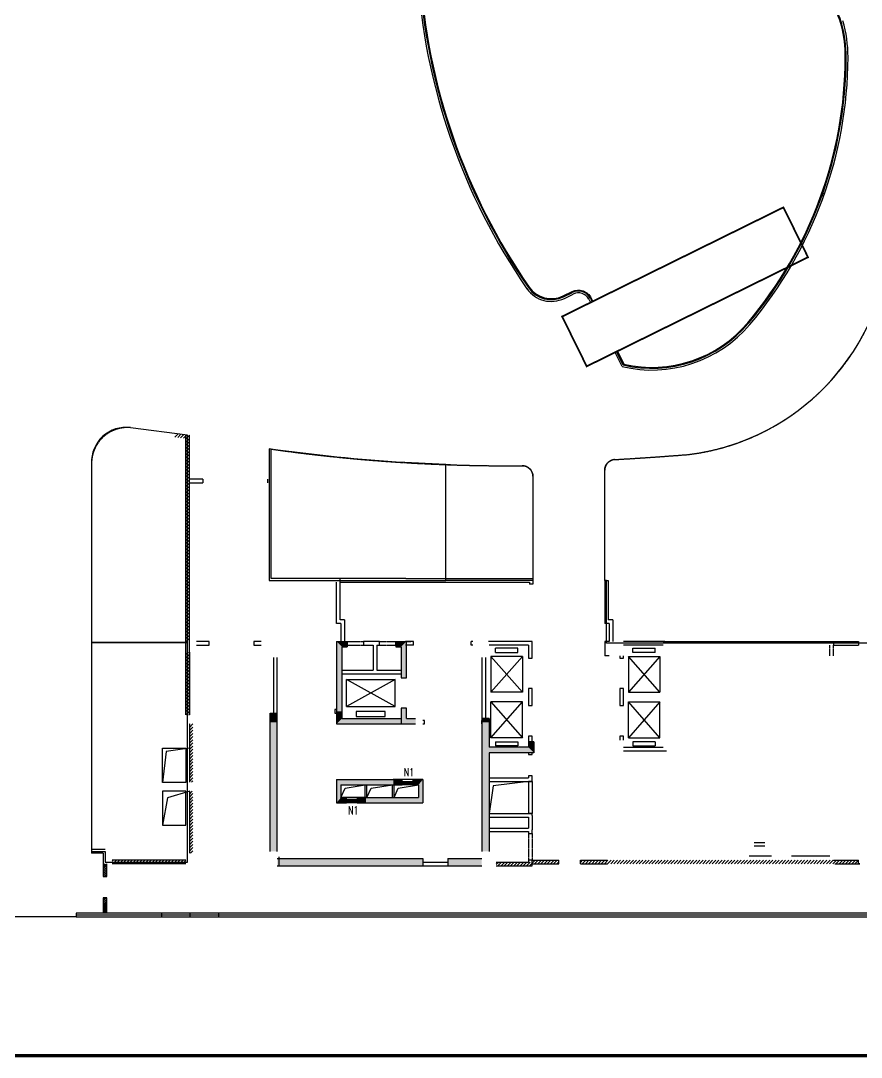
# Model space of a CAD drawing. Header units: inches. Extents: x 150046 to 186384, y -166880 to -113425.
# Drawn here: x 182298 to 183423, y -166034 to -164647 of the extents above; entities that cross this region are included whole.
import ezdxf

# ---------------------------------------------------------------- set-up
doc = ezdxf.new("R2010")
doc.units = ezdxf.units.IN
doc.header["$MEASUREMENT"] = 0
doc.linetypes.add('DASH', pattern=[0.35, 0.25, -0.1])
doc.linetypes.add('DOTE', pattern=[2.42, 2, -0.2, 0.02, -0.2])
doc.layers.add('MOS-门窗编号', color=7, linetype='Continuous')
doc.styles.add('_TCH_WINDOW', font='SIMPLEX', dxfattribs={"height": 3.5, "bigfont": 'GBCBIG'})
pattern_1 = [(45, (165565.0035, -160455.3193), (-2.1213212, 2.1213212), [])]
pattern_2 = [(45, (165569.8035, -160455.3193), (-2.1213212, 2.1213212), [])]
pattern_3 = [(45, (165454.6035, -160456.3275), (-1.12854242, 1.12854242), [])]

# ---------------------------------------------------------------- blocks, each defined once
blk = doc.blocks.new('$WINLIB2D$00000039')
at = {"color": 0}
for p, q in [((0.5, 0.5), (-0.5, 0.5)), ((-0.5, 0.167), (0.5, 0.167)), ((-0.452, -0.167), (-0.5, 0.084)), ((-0.384, -0.167), (-0.448, 0.167)), ((-0.316, -0.167), (-0.38, 0.167)), ((-0.248, -0.167), (-0.312, 0.167)), ((-0.18, -0.167), (-0.244, 0.167)), ((-0.112, -0.167), (-0.176, 0.167)), ((-0.044, -0.167), (-0.108, 0.167)), ((0.024, -0.167), (-0.04, 0.167)), ((0.092, -0.167), (0.028, 0.167)), ((0.16, -0.167), (0.096, 0.167)), ((0.228, -0.167), (0.164, 0.167)), ((0.296, -0.167), (0.232, 0.167)), ((0.364, -0.167), (0.3, 0.167)), ((0.432, -0.167), (0.368, 0.167)), ((0.5, -0.167), (0.436, 0.167)), ((-0.5, -0.167), (0.5, -0.167)), ((0.5, -0.5), (-0.5, -0.5))]:
    blk.add_line(p, q, dxfattribs=at)

msp = doc.modelspace()

# ---------------------------------------------------------------- hatches: boundary and pattern name
h = msp.add_hatch()
h.set_pattern_fill('普通砖', color=256, scale=1.2, style=0)
h.set_pattern_definition(pattern_1)
h.paths.add_polyline_path([(182519, -165201.3), (182504.6, -165199.5), (182504.1, -165204.2), (182519, -165206.1)])
h = msp.add_hatch()
h.set_pattern_fill('普通砖', color=256, scale=1.2, style=0)
h.set_pattern_definition(pattern_1)
h.paths.add_polyline_path([(182523.8, -165201.9), (182519, -165201.3), (182519, -165477.7), (182523.8, -165477.7)])
h = msp.add_hatch()
h.set_pattern_fill('普通砖', color=256, scale=1.2, style=0)
h.set_pattern_definition(pattern_1)
h.paths.add_polyline_path([(182519, -165576.1), (182523.8, -165576.1), (182523.8, -165492.1), (182519, -165492.1), (182519, -165484.9), (182519, -165484.9)])
for points in [[(182727.8, -165484.9), (182720.6, -165477.7), (182720.6, -165518.5), (182727.8, -165518.5)], [(182720.6, -165477.7), (182727.8, -165484.9), (182735, -165484.9), (182735, -165477.7)], [(182799.8, -165484.9), (182807, -165484.9), (182814.2, -165477.7), (182799.8, -165477.7)], [(182807, -165484.9), (182807, -165526.3), (182814.2, -165526.3), (182814.2, -165477.7)], [(182727.8, -165518.5), (182720.6, -165518.5), (182720.6, -165571.3), (182727.8, -165571.3)], [(182631.8, -165585.7), (182641.4, -165585.7), (182641.4, -165573.7), (182631.8, -165573.7)], [(182727.8, -165571.3), (182720.6, -165571.3), (182720.6, -165588.1), (182727.8, -165580.9)], [(182814.2, -165580.9), (182814.2, -165567.1), (182807, -165567.1), (182807, -165588.1)], [(182631.8, -165758.5), (182641.4, -165758.5), (182641.4, -165585.7), (182631.8, -165585.7)], [(182727.8, -165580.9), (182720.6, -165588.1), (182807, -165588.1), (182807, -165580.9)], [(182826.5, -165588.1), (182826.5, -165580.9), (182814.2, -165580.9), (182807, -165588.1)], [(182915, -165580.9), (182915, -165585.7), (182924.6, -165585.7), (182924.6, -165580.9)], [(182924.6, -165585.7), (182915, -165585.7), (182915, -165621.7), (182921.4, -165622.5), (182924.6, -165619.3)], [(182977.4, -165612.1), (182977.4, -165619.3), (182984.6, -165626.5), (182984.6, -165612.1)], [(182921.4, -165622.5), (182915, -165621.7), (182915, -165662.5), (182924.6, -165662.5), (182924.6, -165626.5)], [(182984.6, -165626.5), (182977.4, -165619.3), (182924.6, -165619.3), (182921.4, -165622.5), (182924.6, -165626.5)], [(182726.6, -165669.7), (182720.6, -165662.5), (182720.6, -165693.7), (182726.6, -165686.5)], [(182720.6, -165662.5), (182726.6, -165669.7), (182760.2, -165669.7), (182760.2, -165662.5)], [(182760.2, -165662.5), (182760.2, -165669.7), (182796.5, -165669.7), (182796.5, -165662.5)], [(182796.5, -165669.7), (182808.5, -165669.7), (182808.5, -165662.5), (182796.5, -165662.5)], [(182836.1, -165662.5), (182822.9, -165662.5), (182822.9, -165669.7), (182830.1, -165669.7)], [(182836.1, -165662.5), (182830.1, -165669.7), (182830.1, -165686.5), (182836.1, -165693.7)], [(182924.6, -165662.5), (182915, -165662.5), (182915, -165710.5), (182924.6, -165710.5)], [(182720.6, -165693.7), (182733.8, -165693.7), (182733.8, -165686.5), (182726.6, -165686.5)], [(182760.2, -165686.5), (182748.2, -165686.5), (182748.2, -165693.7), (182760.2, -165693.7)], [(182760.2, -165686.5), (182760.2, -165693.7), (182796.5, -165693.7), (182796.5, -165686.5)], [(182796.5, -165686.5), (182796.5, -165693.7), (182836.1, -165693.7), (182830.1, -165686.5)], [(182924.6, -165710.5), (182915, -165710.5), (182915, -165729.7), (182924.6, -165729.7)], [(182915, -165768.1), (182915, -165758.5), (182924.6, -165758.5), (182924.6, -165729.7), (182915, -165729.7), (182915, -165768.1)], [(182641.4, -165768.1), (182641.4, -165777.7), (182631.8, -165777.7), (182631.8, -165777.7), (182836.1, -165777.7), (182836.1, -165768.1)], [(182924.6, -165777.7), (182915, -165777.7), (182915, -165768.1), (182915, -165768.1), (182869.4, -165768.1), (182869.4, -165777.7), (182924.6, -165777.7)], [(182631.8, -165777.7), (182631.8, -165777.7), (182631.8, -165777.7)], [(182924.6, -165777.7), (182924.6, -165777.7), (182924.6, -165777.7)]]:
    msp.add_hatch(color=256).paths.add_polyline_path(points)
h = msp.add_hatch()
h.set_pattern_fill('普通砖', color=256, scale=1.2, style=0)
h.set_pattern_definition(pattern_2)
h.paths.add_polyline_path([(182523.8, -165666.1), (182528.6, -165666.1), (182528.6, -165588.1), (182523.8, -165588.1)])
h = msp.add_hatch()
h.set_pattern_fill('普通砖', color=256, scale=1.2, style=0)
h.set_pattern_definition(pattern_2)
h.paths.add_polyline_path([(182523.8, -165760.9), (182528.6, -165760.9), (182528.6, -165678.1), (182523.8, -165678.1)])
h = msp.add_hatch()
h.set_pattern_fill('普通砖', color=256, scale=1.2, style=0)
h.set_pattern_definition(pattern_3)
h.paths.add_polyline_path([(182413.4, -165775.3), (182408.6, -165775.3), (182408.6, -165792.1), (182413.4, -165792.1)])
h = msp.add_hatch()
h.set_pattern_fill('普通砖', color=256, scale=1.2, style=0)
h.set_pattern_definition(pattern_1)
h.paths.add_polyline_path([(182420.6, -165770.4), (182519, -165770.4), (182519, -165775.3), (182420.6, -165775.3)])
h = msp.add_hatch()
h.set_pattern_fill('普通砖', color=256, scale=1.2, style=0)
h.set_pattern_definition(pattern_1)
h.paths.add_polyline_path([(182982.2, -165777.7), (182934.2, -165777.7), (182934.2, -165772.9), (182982.2, -165772.9)])
h = msp.add_hatch()
h.set_pattern_fill('普通砖', color=256, scale=1.2, style=0)
h.set_pattern_definition(pattern_1)
h.paths.add_polyline_path([(183018.2, -165770.5), (182982.2, -165770.5), (182982.2, -165775.3), (183018.2, -165775.3)])
h = msp.add_hatch()
h.set_pattern_fill('普通砖', color=256, scale=1.2, style=0)
h.set_pattern_definition(pattern_1)
h.paths.add_polyline_path([(183419, -165770.5), (183047, -165770.5), (183047, -165775.3), (183419, -165775.3)])
h = msp.add_hatch()
h.set_pattern_fill('普通砖', color=256, scale=1.2, style=0)
h.set_pattern_definition(pattern_3)
h.paths.add_polyline_path([(182413.4, -165840.1), (182413.4, -165820.9), (182408.6, -165820.9), (182408.6, -165840.1)])

# ---------------------------------------------------------------- linework, layer by layer
for p, q in [((183024.3, -165016.6), (183036.2, -165010.7)), ((183025.4, -165018.7), (183037.2, -165012.9)), ((183060.3, -165018.9), (183062.4, -165023.2)), ((183058.1, -165020), (183060.3, -165024.3)), ((183055.3, -165109.7), (183022.4, -165043)), ((183022.4, -165043), (183055.3, -165109.7)), ((183102.5, -165109.9), (183093.2, -165091)), ((183104.2, -165107.9), (183095.3, -165089.9)), ((182519, -165215.5), (182519, -165201.3)), ((182523.8, -165220.3), (182523.8, -165201.9)), ((182519, -165249.1), (182519, -165215.5)), ((182519, -165215.5), (182519, -165215.5)), ((182523.8, -165244.3), (182523.8, -165220.3)), ((182523.8, -165220.3), (182523.8, -165220.3)), ((182633, -165393.7), (182633, -165220.3)), ((182519, -165576.1), (182519, -165249.1)), ((182519, -165249.1), (182519, -165249.1)), ((182523.8, -165576.1), (182523.8, -165244.3)), ((182523.8, -165244.3), (182523.8, -165244.3)), ((182541.8, -165260.5), (182523.8, -165260.5)), ((182523.8, -165265.3), (182541.8, -165265.3)), ((182541.8, -165260.5), (182541.8, -165265.3)), ((182628.2, -165260.5), (182628.2, -165260.5)), ((182628.2, -165260.5), (182628.2, -165265.3)), ((182628.2, -165265.3), (182628.2, -165265.3)), ((182725.4, -165393.7), (182633, -165393.7)), ((182725.4, -165448.9), (182725.4, -165393.7)), ((182720.6, -165453.7), (182720.6, -165398.5)), ((182731.4, -165448.9), (182725.4, -165448.9)), ((182731.4, -165448.9), (182731.4, -165477.7)), ((183090.2, -165448.9), (183084.2, -165448.9)), ((183090.2, -165448.9), (183090.2, -165477.7)), ((182726.6, -165453.7), (182720.6, -165453.7)), ((182726.6, -165453.7), (182726.6, -165477.7)), ((183085.4, -165453.7), (183079.4, -165453.7)), ((183085.4, -165453.7), (183085.4, -165477.7)), ((182550.2, -165477.7), (182533.4, -165477.7)), ((182533.4, -165482.5), (182550.2, -165482.5)), ((182550.2, -165482.5), (182550.2, -165477.7)), ((182610.2, -165477.7), (182610.2, -165482.5)), ((182619.8, -165477.7), (182610.2, -165477.7)), ((182610.2, -165482.5), (182619.8, -165482.5)), ((182720.6, -165477.7), (182720.6, -165518.5)), ((182720.6, -165477.7), (182735, -165477.7)), ((182727.8, -165484.9), (182727.8, -165518.5)), ((182727.8, -165484.9), (182735, -165484.9)), ((182735, -165482.5), (182735, -165477.7)), ((182735, -165477.7), (182735, -165484.9)), ((182772.2, -165477.7), (182756.6, -165477.7)), ((182756.6, -165477.7), (182756.6, -165482.5)), ((182756.6, -165482.5), (182769.8, -165482.5)), ((182769.8, -165482.5), (182769.8, -165516.1)), ((182778.2, -165477.7), (182772.2, -165477.7)), ((182774.6, -165482.5), (182778.2, -165482.5)), ((182774.6, -165482.5), (182774.6, -165516.1)), ((182778.2, -165482.5), (182778.2, -165477.7)), ((182799.8, -165477.7), (182814.2, -165477.7)), ((182799.8, -165477.7), (182799.8, -165484.9)), ((182799.8, -165482.5), (182799.8, -165477.7)), ((182799.8, -165484.9), (182807, -165484.9)), ((182807, -165484.9), (182807, -165526.3)), ((182823.8, -165477.7), (182813, -165477.7)), ((182823.8, -165482.5), (182813, -165482.5)), ((182814.2, -165477.7), (182820.2, -165477.7)), ((182814.2, -165526.3), (182814.2, -165477.7)), ((182814.2, -165477.7), (182820.2, -165477.7)), ((182820.2, -165482.5), (182814.2, -165482.5)), ((182820.2, -165482.5), (182814.2, -165482.5)), ((182823.8, -165482.5), (182823.8, -165477.7)), ((182903, -165477.7), (182900.6, -165477.7)), ((182900.6, -165482.5), (182900.6, -165477.7)), ((182903, -165482.5), (182900.6, -165482.5)), ((182928.8, -165477.7), (182924, -165477.7)), ((182982.2, -165477.7), (182924.6, -165477.7)), ((182977.4, -165482.5), (182924.6, -165482.5)), ((182963, -165486.9), (182933.3, -165486.9)), ((182933.3, -165492.3), (182933.3, -165486.9)), ((182963, -165492.3), (182963, -165486.9)), ((182977.4, -165482.5), (182977.4, -165499.9)), ((182982.2, -165499.9), (182982.2, -165477.7)), ((183159.8, -165477.7), (183104.6, -165477.7)), ((183157.4, -165482.5), (183104.6, -165482.5)), ((183117.2, -165492.3), (183117.2, -165486.9)), ((183117.2, -165486.9), (183146.9, -165486.9)), ((183146.9, -165492.3), (183146.9, -165486.9)), ((183385.5, -165477.7), (183419, -165477.7, 28.7)), ((183385.5, -165482.5), (183419, -165482.5, 28.7)), ((183419, -165477.7), (183419, -165482.5)), ((182523.8, -165492.1), (182523.8, -165576.1)), ((182523.8, -165492.1), (182523.8, -165576.1)), ((182636.6, -165573.7), (182636.6, -165499.3)), ((182641.4, -165573.7), (182641.4, -165499.3)), ((182915, -165499.3), (182915, -165580.9)), ((182919.8, -165499.3), (182919.8, -165580.9)), ((182927.2, -165497.7), (182927.2, -165545.7)), ((182969.2, -165497.7), (182927.2, -165497.7)), ((182927.2, -165497.7), (182969.2, -165545.7)), ((182927.2, -165545.7), (182969.2, -165497.7)), ((182933.3, -165492.3), (182963, -165492.3)), ((182969.2, -165497.7), (182969.2, -165545.7)), ((182977.4, -165499.9), (182982.2, -165499.9)), ((183099.8, -165496.9), (183099.8, -165499.9)), ((183099.8, -165499.9), (183104.6, -165499.9)), ((183104.6, -165499.9), (183104.6, -165496.9)), ((183111.1, -165497.7), (183111.1, -165545.7)), ((183111.1, -165497.7), (183153.1, -165497.7)), ((183153.1, -165497.7), (183111.1, -165545.7)), ((183153.1, -165545.7), (183111.1, -165497.7)), ((183146.9, -165492.3), (183117.2, -165492.3)), ((183153.1, -165497.7), (183153.1, -165545.7)), ((182720.6, -165518.5), (182720.6, -165571.3)), ((182727.8, -165516.1), (182769.8, -165516.1)), ((182727.8, -165518.5), (182727.8, -165571.3)), ((182774.6, -165516.1), (182807, -165516.1)), ((182807, -165516.1), (182807, -165520.9)), ((182727.8, -165520.9), (182772.2, -165520.9)), ((182734.1, -165564.7), (182734.1, -165528.7)), ((182734.1, -165528.7), (182798.9, -165528.7)), ((182798.9, -165564.7), (182734.1, -165528.7)), ((182798.9, -165528.7), (182734.1, -165564.7)), ((182772.2, -165520.9), (182807, -165520.9)), ((182798.9, -165564.7), (182798.9, -165528.7)), ((182807, -165526.3), (182814.2, -165526.3)), ((182969.2, -165545.7), (182927.2, -165545.7)), ((182982.2, -165540.7), (182977.4, -165540.7)), ((182977.4, -165540.7), (182977.4, -165563.5)), ((182982.2, -165563.5), (182982.2, -165540.7)), ((183104.6, -165540.7), (183099.8, -165540.7)), ((183099.8, -165540.7), (183099.8, -165563.5)), ((183104.6, -165563.5), (183104.6, -165540.7)), ((183111.1, -165545.7), (183153.1, -165545.7)), ((182927.2, -165606.5), (182927.2, -165558.5)), ((182969.2, -165558.5), (182927.2, -165558.5)), ((182927.2, -165606.5), (182969.2, -165558.5)), ((182927.2, -165558.5), (182969.2, -165606.5)), ((182969.2, -165606.5), (182969.2, -165558.5)), ((183111.1, -165606.5), (183111.1, -165558.5)), ((183111.1, -165558.5), (183153.1, -165558.5)), ((183153.1, -165606.5), (183111.1, -165558.5)), ((183153.1, -165558.5), (183111.1, -165606.5)), ((183153.1, -165606.5), (183153.1, -165558.5)), ((182631.8, -165585.7), (182631.8, -165573.7)), ((182631.8, -165573.7), (182641.4, -165573.7)), ((182633.1, -165573.7), (182641.4, -165573.7)), ((182641.4, -165585.7), (182641.4, -165573.7)), ((182720.6, -165568.9), (182718.2, -165568.9)), ((182718.2, -165568.9), (182718.2, -165573.7)), ((182718.2, -165573.7), (182720.6, -165573.7)), ((182720.6, -165571.3), (182720.6, -165588.1)), ((182727.8, -165571.3), (182727.8, -165580.9)), ((182734.1, -165564.7), (182798.9, -165564.7)), ((182785.9, -165571.4), (182747.1, -165571.4)), ((182747.1, -165571.4), (182747.1, -165578.3)), ((182785.9, -165578.3), (182785.9, -165571.4)), ((182814.2, -165567.1), (182807, -165567.1)), ((182807, -165567.1), (182807, -165588.1)), ((182814.2, -165580.9), (182814.2, -165567.1)), ((182977.4, -165563.5), (182982.2, -165563.5)), ((183099.8, -165563.5), (183104.6, -165563.5)), ((182523.8, -165588.1), (182523.8, -165666.1)), ((182631.8, -165758.5), (182631.8, -165585.7)), ((182641.4, -165758.5), (182641.4, -165585.7)), ((182720.6, -165588.1), (182807, -165588.1)), ((182727.8, -165580.9), (182807, -165580.9)), ((182747.1, -165578.3), (182785.9, -165578.3)), ((182807, -165580.9), (182807, -165588.1)), ((182807, -165588.1), (182826.5, -165588.1)), ((182814.2, -165580.9), (182826.5, -165580.9)), ((182838.2, -165583.3), (182836.1, -165583.3)), ((182836.1, -165588.1), (182838.2, -165588.1)), ((182838.2, -165588.1), (182838.2, -165583.3)), ((182915, -165580.9), (182915, -165585.7)), ((182924.6, -165580.9), (182915, -165580.9)), ((182915, -165588.1), (182915, -165583.3)), ((182915, -165585.7), (182915, -165621.7)), ((182924.6, -165580.9), (182924.6, -165585.7)), ((182924.6, -165585.7), (182924.6, -165619.3)), ((182969.2, -165606.5), (182927.2, -165606.5)), ((182933.3, -165611.9), (182963, -165611.9)), ((182933.3, -165611.9), (182933.3, -165617.3)), ((182963, -165611.9), (182963, -165617.3)), ((182982.2, -165604.3), (182977.4, -165604.3)), ((182977.4, -165604.3), (182977.4, -165612.1)), ((182977.4, -165612.1), (182977.4, -165619.3)), ((182984.6, -165612.1), (182977.4, -165612.1)), ((182982.2, -165612.1), (182982.2, -165604.3)), ((182984.6, -165612.1), (182984.6, -165626.5)), ((183104.6, -165604.3), (183099.8, -165604.3)), ((183099.8, -165604.3), (183099.8, -165609.7)), ((183104.6, -165609.7), (183104.6, -165604.3)), ((183111.1, -165606.5), (183153.1, -165606.5)), ((183146.9, -165611.9), (183117.2, -165611.9)), ((183117.2, -165611.9), (183117.2, -165617.3)), ((183146.9, -165611.9), (183146.9, -165617.3)), ((182915, -165621.7), (182915, -165662.5)), ((182977.4, -165619.3), (182924.6, -165619.3)), ((182984.6, -165626.5), (182924.6, -165626.5)), ((182924.6, -165626.5), (182924.6, -165662.5)), ((182963, -165617.3), (182933.3, -165617.3)), ((182977.4, -165626.5), (182977.4, -165628.9)), ((182977.4, -165628.9), (182982.2, -165628.9)), ((182982.2, -165628.9), (182982.2, -165626.5)), ((183104.6, -165619.3), (183157.4, -165619.3)), ((183104.6, -165624.1), (183162.2, -165624.1)), ((183117.2, -165617.3), (183146.9, -165617.3)), ((182720.6, -165662.5), (182720.6, -165693.7)), ((182720.6, -165662.5), (182760.2, -165662.5)), ((182726.6, -165669.7), (182726.6, -165686.5)), ((182726.6, -165669.7), (182760.2, -165669.7)), ((182759, -165686.5), (182759, -165669.7)), ((182760.2, -165662.5), (182796.5, -165662.5)), ((182760.2, -165669.7), (182796.5, -165669.7)), ((182761.4, -165686.5), (182761.4, -165669.7)), ((182795.3, -165686.5), (182795.3, -165669.7)), ((182808.5, -165662.5), (182796.5, -165662.5)), ((182796.5, -165669.7), (182808.5, -165669.7)), ((182797.7, -165686.5), (182797.7, -165669.7)), ((182808.5, -165669.7), (182808.5, -165662.5)), ((182836.1, -165662.5), (182822.9, -165662.5)), ((182822.9, -165662.5), (182822.9, -165669.7)), ((182822.9, -165669.7), (182830.1, -165669.7)), ((182830.1, -165669.7), (182830.1, -165686.5)), ((182836.1, -165662.5), (182836.1, -165693.7)), ((182915, -165662.5), (182915, -165710.5)), ((182924.6, -165660.1), (182977.4, -165660.1)), ((182924.6, -165662.5), (182924.6, -165710.5)), ((182924.6, -165664.9), (182977.4, -165664.9)), ((182982.2, -165657.7), (182977.4, -165657.7)), ((182977.4, -165657.7), (182977.4, -165660.1)), ((182977.4, -165664.9), (182982.2, -165664.9)), ((182977.4, -165664.9, 96), (182977.4, -165708.1, 96)), ((182982.2, -165662.5), (182982.2, -165657.7)), ((182982.2, -165664.9), (182982.2, -165662.5)), ((182982.2, -165664.9, 96), (182982.2, -165708.1, 96)), ((182523.8, -165678.1), (182523.8, -165760.9)), ((182720.6, -165693.7), (182733.8, -165693.7)), ((182733.8, -165686.5), (182726.6, -165686.5)), ((182733.8, -165693.7), (182733.8, -165686.5)), ((182760.2, -165686.5), (182748.2, -165686.5)), ((182748.2, -165686.5), (182748.2, -165693.7)), ((182748.2, -165693.7), (182760.2, -165693.7)), ((182760.2, -165686.5), (182796.5, -165686.5)), ((182760.2, -165693.7), (182796.5, -165693.7)), ((182796.5, -165686.5), (182830.1, -165686.5)), ((182796.5, -165693.7), (182836.1, -165693.7)), ((182915, -165710.5), (182915, -165729.7)), ((182924.6, -165708.1), (182977.4, -165708.1)), ((182924.6, -165710.5), (182924.6, -165729.7)), ((182924.6, -165712.9), (182977.4, -165712.9)), ((182982.2, -165708.1), (182977.4, -165708.1)), ((182977.4, -165708.1), (182982.2, -165708.1)), ((182977.4, -165712.9), (182977.4, -165727.3)), ((182982.2, -165710.5), (182982.2, -165708.1)), ((182982.2, -165710.5), (182982.2, -165729.7)), ((182915, -165729.7), (182915, -165758.5)), ((182924.6, -165727.3), (182977.4, -165727.3)), ((182924.6, -165729.7), (182924.6, -165758.5)), ((182924.6, -165732.1), (182977.4, -165732.1)), ((182977.4, -165732.1), (182977.4, -165734.5)), ((182977.4, -165734.5), (182982.2, -165734.5)), ((182982.2, -165734.5), (182982.2, -165729.7)), ((182393, -165756.1), (182393, -165760.9)), ((182411, -165756.1), (182393, -165756.1)), ((182408.6, -165760.9), (182393, -165760.9)), ((182408.6, -165760.9), (182408.6, -165792.1)), ((182641.4, -165768.1), (182836.1, -165768.1)), ((182836.1, -165768.1), (182836.1, -165777.7)), ((182869.4, -165768.1), (182915, -165768.1)), ((182869.4, -165768.1), (182869.4, -165777.7)), ((183272.6, -165764.5), (183302.6, -165764.5)), ((183329, -165764.5), (183380.6, -165764.5)), ((182413.4, -165792.1), (182413.4, -165775.3)), ((182519, -165770.5), (182420.6, -165770.5)), ((182519, -165775.3), (182420.6, -165775.3)), ((182641.4, -165777.7), (182836.1, -165777.7)), ((182836.1, -165772.9), (182869.4, -165772.9)), ((182836.1, -165777.7), (182869.4, -165777.7)), ((182869.4, -165777.7), (182915, -165777.7)), ((182934.2, -165772.9), (182977.4, -165772.9)), ((182934.2, -165777.7), (182982.2, -165777.7)), ((182982.2, -165770.5), (182977.4, -165770.5)), ((182977.4, -165770.5), (182977.4, -165772.9)), ((182982.2, -165777.7), (182982.2, -165770.5)), ((182982.2, -165770.5), (183018.2, -165770.5)), ((182982.2, -165775.3), (183018.2, -165775.3)), ((183018.2, -165775.3), (183018.2, -165770.5)), ((183047, -165775.3), (183047, -165770.5)), ((183047, -165770.5), (183083, -165770.5)), ((183047, -165775.3), (183083, -165775.3)), ((183385.5, -165770.5, 87.1), (183419, -165770.5, 87.1)), ((183387.2, -165775.3, 87.1), (183420.8, -165775.3, 87.1)), ((183419, -165775.3), (183419, -165770.5)), ((182408.6, -165792.1), (182413.4, -165792.1)), ((182413.4, -165820.9), (182408.6, -165820.9)), ((182408.6, -165820.9), (182408.6, -165840.1)), ((182413.4, -165840.1), (182413.4, -165820.9)), ((182300.6, -165846.1), (182264.6, -165846.1)), ((182336.6, -165846.1), (182300.6, -165846.1)), ((182372.6, -165846.1), (182336.6, -165846.1)), ((184165.4, -165841.3), (182372.6, -165841.3)), ((182372.6, -165841.3), (182372.6, -165846.1)), ((184165.4, -165843.7), (182372.6, -165843.7)), ((182372.6, -165846.1), (184165.4, -165846.1)), ((182408.6, -165840.1), (182413.4, -165840.1)), ((182487.1, -165846.1), (182487.1, -165841.3)), ((182525, -165846.1), (182525, -165841.3)), ((182563, -165846.1), (182563, -165841.3))]:
    msp.add_line(p, q)
at = {"linetype": 'ByBlock'}
for p, q in [((182813.3, -165393.7), (182725.4, -165393.7)), ((182813.3, -165393.7), (182983.4, -165393.7)), ((182983.4, -165393.7), (182983.4, -165400.9)), ((182725.4, -165398.5), (182978.6, -165398.5)), ((182978.6, -165398.5), (182978.6, -165400.9)), ((183079.4, -165396.1), (183079.4, -165453.7)), ((183079.4, -165396.1), (183084.2, -165396.1)), ((183084.2, -165396.1), (183084.2, -165448.9)), ((183085.4, -165477.7), (183079.4, -165477.7)), ((183079.4, -165477.7), (183079.4, -165496.9)), ((183085.4, -165496.9), (183079.4, -165496.9))]:
    msp.add_line(p, q, dxfattribs=at)
at = {"linetype": 'DOTE'}
for p, q in [((182735, -165477.7), (182756.6, -165477.7)), ((182735, -165482.5), (182756.6, -165482.5)), ((182778.2, -165477.7), (182799.8, -165477.7)), ((182778.2, -165482.5), (182799.8, -165482.5)), ((183380.6, -165496.9), (183380.6, -165482.5)), ((183385.4, -165496.9), (183385.4, -165482.5)), ((182977.4, -165734.5), (182977.4, -165770.5)), ((182982.2, -165734.5), (182982.2, -165770.5)), ((183279.2, -165746.5), (183293.6, -165746.5)), ((183279.2, -165751.3), (183293.6, -165751.3))]:
    msp.add_line(p, q, dxfattribs=at)
at = {"linetype": 'DASH'}
for p, q in [((182982.2, -165664.9), (182977.4, -165664.9)), ((183420.8, -165775.3), (183419, -165775.3))]:
    msp.add_line(p, q, dxfattribs=at)
for points, const_width in [([(179851, -163440.4), (185665.1, -163440.4), (185665.1, -166031.8), (178312, -166031.8), (178312, -163440.4), (178545.1, -163440.4)], 4.32), ([(182643.8, -165765.7), (182643.8, -165778.3)], 1.8)]:
    msp.add_lwpolyline(points, dxfattribs=dict(const_width=const_width))
for points, format in [([(183192.2, -164480.8), (183192.8, -164457.9, 0.080591), (183023.1, -164405.5, 0.474531), (182832.2, -164582.4, 0.136335), (182978.3, -165003.7, 0.371898), (183023.8, -165015.5), (183035.7, -165009.6, -0.414214), (183061.4, -165018.4), (183063.5, -165022.7), (183022.4, -165043), (183055.3, -165109.7), (183096.4, -165089.4), (183105, -165106.8, 0.280755), (183270.8, -165051.3, 0.175864), (183401.2, -164696.1, 0.063149), (183396, -164654.2, 0.336738), (183305.2, -164581.8), (183209.2, -164579.6, -0.414217), (183190.4, -164560), (183190.5, -164555.2), (183243, -164556.4), (183244.7, -164482), (183192.2, -164480.8)], "xyb"), ([(182716.9, -165607.9, 0, 0, 0), (182741.6, -165607.9, 2.88, 0, 0), (182752.4, -165607.9, 0, 0, 0)], "xyseb"), ([(182838.2, -165607.9, 0, 0, 0), (182816.7, -165607.9, 2.88, 0, 0), (182805.9, -165607.9, 0, 0, 0)], "xyseb"), ([(182716.9, -165642.7, 0, 0, 0), (182741.6, -165642.7, 2.88, 0, 0), (182752.4, -165642.7, 0, 0, 0)], "xyseb"), ([(182838.2, -165642.7, 0, 0, 0), (182816.7, -165642.7, 2.88, 0, 0), (182805.9, -165642.7, 0, 0, 0)], "xyseb"), ([(182722.5, -165713.5, 0, 0, 0), (182746, -165713.5, 2.88, 0, 0), (182756.8, -165713.5, 0, 0, 0)], "xyseb"), ([(182836.7, -165713.5, 0, 0, 0), (182817, -165713.5, 2.88, 0, 0), (182806.2, -165713.5, 0, 0, 0)], "xyseb"), ([(182722.5, -165748.3, 0, 0, 0), (182746, -165748.3, 2.88, 0, 0), (182756.8, -165748.3, 0, 0, 0)], "xyseb"), ([(182836.7, -165748.3, 0, 0, 0), (182817, -165748.3, 2.88, 0, 0), (182806.2, -165748.3, 0, 0, 0)], "xyseb")]:
    msp.add_lwpolyline(points, format=format)
at = {"linetype": 'DASH', "const_width": 2.4}
msp.add_lwpolyline([(183022.4, -165043), (183318.4, -164897), (183351.3, -164963.7), (183057.4, -165108.6), (183055.3, -165109.7), (183022.4, -165043)], dxfattribs=at)
at = {"lineweight": -3}
msp.add_lwpolyline([(183323, -165480.1), (183323, -165480.1), (183085.4, -165480.1), (183084.2, -165480.1), (183081.8, -165480.1), (183081.8, -165396.1), (183079.4, -165396.1), (183079.4, -165248.7, -0.397347), (183093, -165234.3, 0.00525), (183192.1, -165227.5, 0.09018), (183297.1, -165194.6), (183297.1, -165194.6, 0.158783), (183429.9, -165058.1), (183560.6, -165170.4), (183560.6, -165260.5), (183560.6, -165262.9), (183524.6, -165262.9), (183522.2, -165262.9), (183522.2, -165477.7), (183522.2, -165480.1), (183323, -165480.1), (183323, -165480.1)], format="xyb", close=True, dxfattribs=at)
for points in [[(182521.4, -165201.6), (182444.9, -165191.7, 0.467043), (182393, -165239.5), (182393, -165477.7), (182393, -165758.5), (182411, -165758.5), (182411, -165772.9), (182521.4, -165772.9), (182521.4, -165479.1), (182521.4, -165479.1), (182521.4, -165201.6)], [(182521.4, -165201.6), (182444.9, -165191.7, 0.467043), (182393, -165239.5), (182393, -165477.7), (182393, -165479.1), (182519, -165479.1), (182521.4, -165479.1), (182521.4, -165201.6)], [(182811.8, -165238.5, -0.020029), (182630.6, -165220), (182630.6, -165393.7), (182630.6, -165396.1), (182811.8, -165396.1), (182867, -165396.1), (182866.8, -165240.9), (182811.8, -165238.5)], [(182866.8, -165240.9, 0.014041), (182968.9, -165242.7, -0.416509), (182983.4, -165257.1), (182983.4, -165393.7), (182983.4, -165396.1), (182867, -165396), (182866.8, -165240.9)], [(183092.4, -165234.4, 0.001626), (183095, -165234.5, 0.001626)]]:
    msp.add_lwpolyline(points, format="xyb", dxfattribs=at)
at = {"linetype": 'ByBlock'}
msp.add_lwpolyline([(182983.4, -165400.9), (182978.6, -165400.9)], dxfattribs=at)
at = {"lineweight": -3}
msp.add_lwpolyline([(182521.4, -165622.9), (182519, -165622.9), (182521.4, -165622.9), (182521.4, -165479.1), (182393, -165479.1), (182393, -165758.5), (182411, -165758.5), (182411, -165770.5), (182411, -165772.9), (182519, -165772.9), (182521.4, -165772.9), (182521.4, -165711.7), (182521.4, -165709.3), (182521.4, -165709.3), (182521.4, -165709.3), (182521.4, -165622.9)], dxfattribs=at)
for points in [[(183157.4, -165477.7), (183385.5, -165477.7), (183385.5, -165482.5)], [(182523.8, -165620.5), (182492.6, -165625), (182487.8, -165666.4)], [(182726.6, -165686.5), (182732, -165674.1), (182759, -165669.7)], [(182761.4, -165686.5), (182766.8, -165674.1), (182795.3, -165669.7)], [(182797.7, -165686.5), (182803, -165674.1), (182830.1, -165669.7)], [(182977.4, -165664.9), (182930.3, -165670.8), (182924.6, -165708.1)], [(182524.4, -165678.1), (182494.7, -165686.7), (182487.8, -165723.7)]]:
    msp.add_lwpolyline(points)
for points in [[(182487.8, -165620.5), (182519, -165620.5), (182519, -165666.4), (182487.8, -165666.4)], [(182519, -165678.1), (182487.8, -165678.1), (182487.8, -165723.7), (182519, -165723.7)]]:
    msp.add_lwpolyline(points, close=True)
msp.add_circle((183371.1, -164879.6), 1.79)
for centre, radius, start, end in [((183663.4, -164530.2), 836.4, 183.5953, 214.6495), ((183663.4, -164530.2), 834, 183.5953, 214.6495), ((183303.9, -164676.6), 96, 14.9575, 88.684), ((183233.2, -164695.5), 169.2, 359.7891, 14.9575), ((183233.2, -164695.5), 171.6, 359.7891, 16.3262), ((182846.8, -164694.1), 555.6, 319.892, 359.7891), ((182846.8, -164694.1), 558, 319.892, 359.7891), ((183007.9, -164983.2), 39.6, 214.6495, 296.2497), ((183007.9, -164983.2), 37.2, 214.6495, 296.2497), ((183044.1, -165026.9), 18, 26.2497, 116.2497), ((183044.1, -165026.9), 15.6, 26.2497, 116.2497), ((183142.3, -164943), 171.6, 256.588, 319.892), ((183142.3, -164943), 169.2, 256.9688, 319.892)]:
    msp.add_arc(centre, radius, start, end)
at = {"linetype": 'DASH'}
for centre, radius, start, end in [((183154.1, -164922.5), 307.4, 277.0888, 334.2773), ((182441, -165239.5), 48, 85.4062, 180), ((182951.1, -162971.2), 2271.5, 261.95, 270.4488), ((182819.2, -160512.9), 4729.4, 273.3189, 274.5222), ((183093.8, -165248.7), 14.4, 93.3189, 180), ((182969, -165257.1), 14.4, 0, 90.4488)]:
    msp.add_arc(centre, radius, start, end, dxfattribs=at)

# ---------------------------------------------------------------- block references
at = {"linetype": 'ByBlock'}
ref = msp.add_blockref('$WINLIB2D$00000039', (182815.7, -165666.1), dxfattribs=dict(at, xscale=14.4, yscale=7.2, zscale=7.2))
ref.add_attrib('A', 'N1', (182810.8, -165658.1), dxfattribs={"layer": 'MOS-门窗编号', "color": 0, "linetype": 'ByBlock', "height": 10.71, "style": '_TCH_WINDOW', "width": 0.705882})
ref = msp.add_blockref('$WINLIB2D$00000039', (182741, -165690.1), dxfattribs=dict(at, xscale=14.4, yscale=7.2, zscale=7.2))
ref.add_attrib('A', 'N1', (182736.2, -165709), dxfattribs={"layer": 'MOS-门窗编号', "color": 0, "linetype": 'ByBlock', "height": 10.71, "style": '_TCH_WINDOW', "width": 0.705882})

doc.saveas('drawing.dxf')
